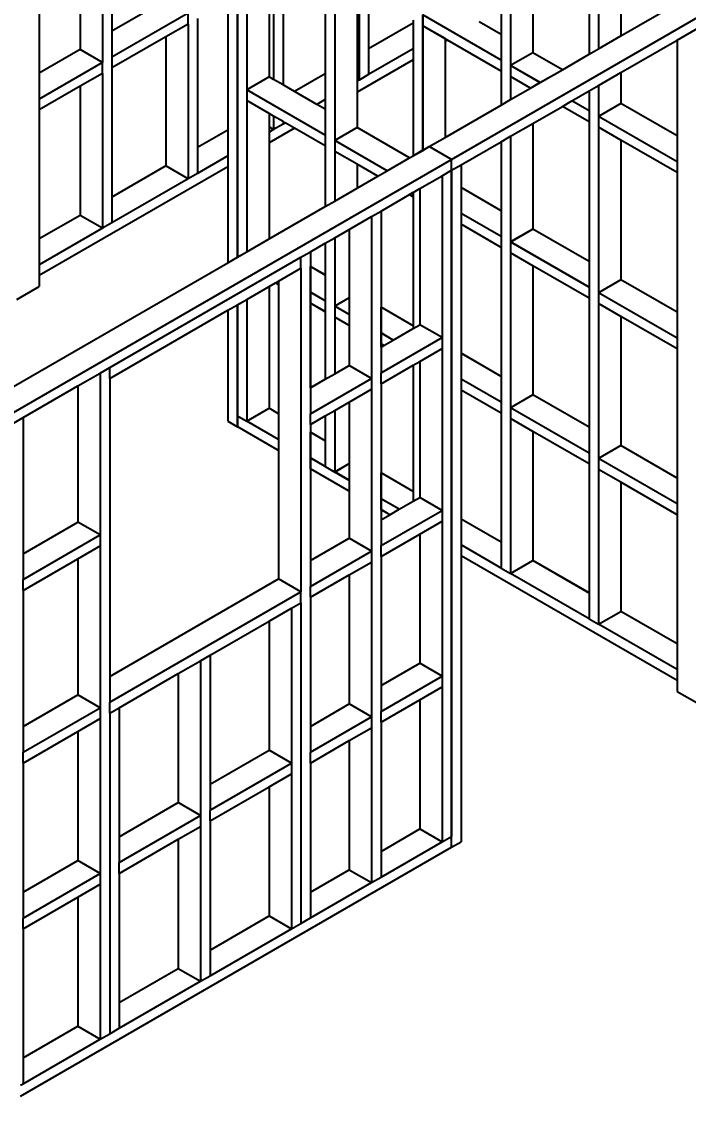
# Model space of a CAD drawing. Header units: millimetres. Extents: x 19458 to 19801, y 4351 to 4752.
# Drawn here: x 19525.698 to 19527.596, y 4520.849 to 4523.95 of the extents above; entities that cross this region are included whole.
import ezdxf

# ---------------------------------------------------------------- set-up
doc = ezdxf.new("R2010")
doc.units = ezdxf.units.MM
for name, color, linetype in [('cotas', 1, 'Continuous'), ('cotas @ 300', 1, 'Continuous'), ('cotas @ 400', 1, 'Continuous'), ('cotas @ 500', 1, 'Continuous')]:
    doc.layers.add(name, color=color, linetype=linetype)
doc.styles.add('century gothic', font='GOTHIC.TTF')
doc.styles.add('COTAS SMC', font='GOTHIC.TTF')
doc.dimstyles.new('ANOTATIVE 100 SMCONSTRUCCIONES', dxfattribs={"dimscale": 0, "dimtxt": 0.18, "dimasz": 0.15, "dimexe": 0.18, "dimexo": 0.09, "dimgap": 0.1, "dimtad": 1, "dimzin": 0, "dimdsep": 46, "dimtxsty": 'century gothic', "dimblk1": 'FLECHA1', "dimblk2": 'FLECHA1', "dimsah": 1, "dimcen": 0.18, "dimdle": 0.075, "dimclrd": 1, "dimclre": 1, "dimclrt": 2, "dimaunit": 1, "dimadec": 0, "dimazin": 0, "dimtfac": 0.75, "dimtix": 1, "dimtmove": 2, "dimatfit": 3, "dimfxl": 0.09, "dimtvp": 1.5, "dimtfill": 1, "dimtolj": 1, "dimtzin": 0, "dimarcsym": 0})
doc.dimstyles.new('PIES SMCONSTRUCCIONES', dxfattribs={"dimscale": 0, "dimtxt": 0.18, "dimasz": 0.2, "dimexe": 0.18, "dimexo": 0, "dimgap": 0.1, "dimtad": 1, "dimdec": 0, "dimlfac": 39.370079, "dimzin": 0, "dimdsep": 46, "dimlunit": 4, "dimtxsty": 'COTAS SMC', "dimblk1": 'FLECHA1', "dimblk2": 'FLECHA1', "dimsah": 1, "dimcen": 0.2, "dimdle": 0.075, "dimclrd": 1, "dimclre": 1, "dimclrt": 2, "dimaunit": 1, "dimadec": 0, "dimazin": 0, "dimtfac": 0.75, "dimtdec": 0, "dimtix": 1, "dimtmove": 2, "dimatfit": 3, "dimfxl": 0.09, "dimtvp": 1.5, "dimtfill": 1, "dimtolj": 1, "dimtzin": 0, "dimarcsym": 0})

# ---------------------------------------------------------------- blocks, each defined once
blk = doc.blocks.new('FLECHA1')
at = {"color": 4}
blk.add_line((-0.246176, -0.248081), (0.248081, 0.25), dxfattribs=at)
at = {"color": 1}
blk.add_line((-1, 0), (0.496162, 0), dxfattribs=at)
blk = doc.blocks.new('*D1568')
at = {"layer": 'cotas', "color": 1, "lineweight": -2, "transparency": 16777216}
for p, q in [((19614.326, 4625.8448), (19614.326, 4700.8448)), ((19570.9836, 4550.8448), (19524.326, 4550.8448)), ((19614.326, 4548.4298), (19614.326, 4550.8448)), ((19570.5339, 4548.4298), (19524.326, 4548.4298)), ((19614.326, 4473.4298), (19614.326, 4398.4298))]:
    blk.add_line(p, q, dxfattribs=at)
at = {"layer": 'Defpoints', "color": 0, "transparency": 16777216}
for p in [(19614.326, 4550.8448), (19615.9836, 4550.8448), (19615.5339, 4548.4298)]:
    blk.add_point(p, dxfattribs=at)
at = {"layer": 'cotas', "color": 1, "lineweight": -2, "transparency": 16777216, "xscale": 75, "yscale": 75, "zscale": 75}
for p, rotation in [((19614.326, 4550.8448), 270), ((19614.326, 4548.4298), 90)]:
    blk.add_blockref('FLECHA1', p, dxfattribs=dict(at, rotation=rotation))
at = {"layer": 'cotas', "color": 2, "transparency": 16777216, "insert": (19517.3376, 4549.6373), "char_height": 90, "attachment_point": 5, "rotation": 90, "style": 'century gothic', "bg_fill": 3, "box_fill_scale": 1.1, "bg_fill_color": 256, "bg_fill_true_color": 13158600, "bg_fill_transparency": 0}
blk.add_mtext('\\A1;2.42', dxfattribs=at)
blk = doc.blocks.new('*D1614')
at = {"layer": 'cotas', "color": 1, "lineweight": -2, "transparency": 16777216}
for p, q in [((19614.326, 4595.8448), (19614.326, 4640.8448)), ((19588.9836, 4550.8448), (19560.326, 4550.8448)), ((19614.326, 4548.4298), (19614.326, 4550.8448)), ((19588.5339, 4548.4298), (19560.326, 4548.4298)), ((19614.326, 4503.4298), (19614.326, 4458.4298))]:
    blk.add_line(p, q, dxfattribs=at)
at = {"layer": 'Defpoints', "color": 0, "transparency": 16777216}
for p in [(19614.326, 4550.8448), (19615.9836, 4550.8448), (19615.5339, 4548.4298)]:
    blk.add_point(p, dxfattribs=at)
at = {"layer": 'cotas', "color": 1, "lineweight": -2, "transparency": 16777216, "xscale": 45, "yscale": 45, "zscale": 45}
for p, rotation in [((19614.326, 4550.8448), 270), ((19614.326, 4548.4298), 90)]:
    blk.add_blockref('FLECHA1', p, dxfattribs=dict(at, rotation=rotation))
at = {"layer": 'cotas', "color": 2, "transparency": 16777216, "insert": (19556.133, 4549.6373), "char_height": 54, "attachment_point": 5, "rotation": 90, "style": 'century gothic', "bg_fill": 3, "box_fill_scale": 1.1, "bg_fill_color": 256, "bg_fill_true_color": 13158600, "bg_fill_transparency": 0}
blk.add_mtext('\\A1;2.42', dxfattribs=at)
blk = doc.blocks.new('*D1620')
at = {"layer": 'cotas', "color": 1, "lineweight": -2, "transparency": 16777216}
for p, q in [((19614.326, 4610.8448), (19614.326, 4670.8448)), ((19579.9836, 4550.8448), (19542.326, 4550.8448)), ((19614.326, 4548.4298), (19614.326, 4550.8448)), ((19579.5339, 4548.4298), (19542.326, 4548.4298)), ((19614.326, 4488.4298), (19614.326, 4428.4298))]:
    blk.add_line(p, q, dxfattribs=at)
at = {"layer": 'Defpoints', "color": 0, "transparency": 16777216}
for p in [(19614.326, 4550.8448), (19615.9836, 4550.8448), (19615.5339, 4548.4298)]:
    blk.add_point(p, dxfattribs=at)
at = {"layer": 'cotas', "color": 1, "lineweight": -2, "transparency": 16777216, "xscale": 60, "yscale": 60, "zscale": 60}
for p, rotation in [((19614.326, 4550.8448), 270), ((19614.326, 4548.4298), 90)]:
    blk.add_blockref('FLECHA1', p, dxfattribs=dict(at, rotation=rotation))
at = {"layer": 'cotas', "color": 2, "transparency": 16777216, "insert": (19536.7353, 4549.6373), "char_height": 72, "attachment_point": 5, "rotation": 90, "style": 'century gothic', "bg_fill": 3, "box_fill_scale": 1.1, "bg_fill_color": 256, "bg_fill_true_color": 13158600, "bg_fill_transparency": 0}
blk.add_mtext('\\A1;2.42', dxfattribs=at)
blk = doc.blocks.new('*D1623')
at = {"layer": 'cotas', "color": 1, "lineweight": -2, "transparency": 16777216}
for p, q in [((19620.0128, 4651.7533), (19620.0128, 4751.7533)), ((19620.4168, 4551.7533), (19530.0128, 4551.7533)), ((19620.0128, 4550.5333), (19620.0128, 4551.7533)), ((19620.4168, 4550.5333), (19530.0128, 4550.5333)), ((19620.0128, 4450.5333), (19620.0128, 4350.5333))]:
    blk.add_line(p, q, dxfattribs=at)
at = {"layer": 'Defpoints', "color": 0, "transparency": 16777216}
for p in [(19620.0128, 4551.7533), (19620.4168, 4551.7533), (19620.4168, 4550.5333)]:
    blk.add_point(p, dxfattribs=at)
at = {"layer": 'cotas', "color": 1, "lineweight": -2, "transparency": 16777216, "xscale": 100, "yscale": 100, "zscale": 100}
for p, rotation in [((19620.0128, 4551.7533), 270), ((19620.0128, 4550.5333), 90)]:
    blk.add_blockref('FLECHA1', p, dxfattribs=dict(at, rotation=rotation))
at = {"layer": 'cotas', "color": 2, "transparency": 16777216, "insert": (19523.8809, 4551.1433), "char_height": 90, "attachment_point": 5, "rotation": 90, "style": 'COTAS SMC', "bg_fill": 3, "box_fill_scale": 1.1, "bg_fill_color": 256, "bg_fill_true_color": 13158600, "bg_fill_transparency": 0}
blk.add_mtext("\\A1;4'", dxfattribs=at)
blk = doc.blocks.new('*D1673')
at = {"layer": 'cotas', "color": 1, "lineweight": -2, "transparency": 16777216}
for p, q in [((19620.0128, 4631.7533), (19620.0128, 4711.7533)), ((19620.4168, 4551.7533), (19548.0128, 4551.7533)), ((19620.0128, 4550.5333), (19620.0128, 4551.7533)), ((19620.4168, 4550.5333), (19548.0128, 4550.5333)), ((19620.0128, 4470.5333), (19620.0128, 4390.5333))]:
    blk.add_line(p, q, dxfattribs=at)
at = {"layer": 'Defpoints', "color": 0, "transparency": 16777216}
for p in [(19620.0128, 4551.7533), (19620.4168, 4551.7533), (19620.4168, 4550.5333)]:
    blk.add_point(p, dxfattribs=at)
at = {"layer": 'cotas', "color": 1, "lineweight": -2, "transparency": 16777216, "xscale": 80, "yscale": 80, "zscale": 80}
for p, rotation in [((19620.0128, 4551.7533), 270), ((19620.0128, 4550.5333), 90)]:
    blk.add_blockref('FLECHA1', p, dxfattribs=dict(at, rotation=rotation))
at = {"layer": 'cotas', "color": 2, "transparency": 16777216, "insert": (19543.1073, 4551.1433), "char_height": 72, "attachment_point": 5, "rotation": 90, "style": 'COTAS SMC', "bg_fill": 3, "box_fill_scale": 1.1, "bg_fill_color": 256, "bg_fill_true_color": 13158600, "bg_fill_transparency": 0}
blk.add_mtext("\\A1;4'", dxfattribs=at)
blk = doc.blocks.new('ISO GENERAL')
at = {"color": 250}
for p, q in [((0.557, 2.1133), (0.557, 0.6673)), ((0.1997, 1.6789), (0.1997, 1.3112)), ((0.1728, 1.6634), (0.1728, 1.2222)), ((1.3352, 1.664), (1.3352, 1.2133)), ((0.1092, 1.6266), (0.1092, 1.2589)), ((0.5839, 1.616), (0.5839, 1.1446)), ((-0.0073, 1.5594), (-0.0073, 1.1917)), ((1.5588, 1.5192), (1.5588, 1.2457)), ((1.5857, 1.5194), (1.5857, 1.2612)), ((0.6475, 1.4652), (0.6475, 1.1813)), ((0.6603, 1.4726), (0.6603, 1.174)), ((0.6871, 1.4881), (0.6871, 1.1585)), ((0.8074, 1.487), (0.8074, 1.1899)), ((0.8343, 1.4714), (0.8343, 1)), ((1.6493, 1.4826), (1.6493, 1.2979)), ((0.898, 1.4347), (0.898, 1.1757)), ((0.904, 1.4312), (0.904, 1.1722)), ((1.3989, 1.4269), (1.3989, 1.25)), ((0.3529, 1.3997), (0.1997, 1.3112)), ((0.5301, 1.3975), (0.5301, 1.0298)), ((0.9309, 1.4157), (0.9309, 1.2612)), ((1.1672, 0.9461), (1.8998, 1.3691)), ((1.3084, 1.3746), (1.3084, 1.3023)), ((1.6493, 1.2979), (1.8093, 1.3903)), ((0.4165, 1.3629), (0.1997, 1.2377)), ((0.4165, 1.3319), (0.4165, 1.3629)), ((0.4434, 1.3474), (0.4434, 0.9797)), ((1.0579, 1.3345), (0.9309, 1.2612)), ((1.0579, 1.3424), (1.0579, 1.3345)), ((1.0579, 1.3345), (1.0579, 1.261)), ((1.3084, 1.2288), (1.0848, 1.3579)), ((1.0848, 1.3579), (1.0848, 1.3268)), ((1.3084, 1.3023), (1.2457, 1.3384)), ((0.1997, 1.3112), (0.1997, 1.2377)), ((0.4165, 1.3319), (0.3529, 1.2952)), ((0.4165, 1.3319), (0.4165, 0.8907)), ((1.0848, 1.3268), (1.0848, 0.972)), ((1.1484, 1.2901), (1.0848, 1.3268)), ((1.8093, 1.2858), (1.8729, 1.3225)), ((0.3529, 1.2952), (0.1997, 1.2067)), ((0.3529, 1.2952), (0.3529, 0.9275)), ((1.1484, 1.2901), (1.1484, 1.2823)), ((1.1552, 1.2862), (1.1484, 1.2901)), ((1.1552, 1.2862), (1.1484, 1.2823)), ((1.1484, 1.2823), (1.1484, 1.0087)), ((1.3084, 1.1978), (1.1552, 1.2862)), ((1.3084, 1.3023), (1.3084, 1.2288)), ((1.5857, 1.2612), (1.6493, 1.2979)), ((1.6493, 1.1934), (1.8093, 1.2858)), ((1.8093, 1.2858), (1.8093, 1.0131)), ((0.1092, 1.2589), (-0.0073, 1.1917)), ((0.1728, 1.2222), (0.1092, 1.2589)), ((0.9309, 1.2612), (0.9309, 1.1877)), ((1.0579, 1.261), (0.9309, 1.1877)), ((1.0579, 1.261), (1.0579, 1.23)), ((1.3989, 1.25), (1.3352, 1.2133)), ((1.4826, 1.2017), (1.3989, 1.25)), ((1.4826, 1.2017), (1.5588, 1.2457)), ((1.5588, 1.2457), (1.5857, 1.2612)), ((0.1728, 1.2222), (-0.0073, 1.1182)), ((0.1728, 1.1912), (0.1728, 1.2222)), ((0.1997, 1.2377), (0.1997, 1.2067)), ((1.0579, 1.23), (0.898, 1.1377)), ((1.0579, 1.23), (1.0579, 0.9565)), ((1.3084, 1.2288), (1.3084, 1.1978)), ((1.419, 1.1649), (1.3352, 1.2133)), ((1.3352, 1.2133), (1.3352, 1.1822)), ((-0.0073, 1.1917), (-0.0073, 1.1182)), ((0.1728, 1.1912), (0.1092, 1.1544)), ((0.1728, 1.1912), (0.1728, 0.75)), ((0.1997, 1.2067), (0.1997, 0.839)), ((0.6475, 1.1813), (0.5839, 1.1446)), ((0.6603, 1.174), (0.6475, 1.1813)), ((0.8074, 1.1899), (0.72, 1.1395)), ((0.8074, 1.1899), (0.8074, 1.1164)), ((0.9309, 1.1877), (0.904, 1.1722)), ((1.3084, 1.1978), (1.3084, 1.1011)), ((1.3921, 1.1494), (1.3352, 1.1822)), ((1.3352, 1.1822), (1.3352, 1.1166)), ((1.419, 1.1649), (1.4826, 1.2017)), ((1.5857, 1.1567), (1.6493, 1.1934)), ((1.6493, 1.1934), (1.6493, 1.1054)), ((0.1092, 1.1544), (-0.0073, 1.0872)), ((0.1092, 1.1544), (0.1092, 0.7868)), ((0.6871, 1.1585), (0.6603, 1.174)), ((0.72, 1.1395), (0.6871, 1.1585)), ((0.904, 1.1722), (0.898, 1.1757)), ((0.898, 1.1757), (0.898, 1.1687)), ((0.904, 1.1722), (0.898, 1.1687)), ((0.898, 1.1687), (0.898, 1.1377)), ((1.3352, 1.1166), (1.3921, 1.1494)), ((1.3921, 1.1494), (1.419, 1.1649)), ((1.5588, 1.1412), (1.5857, 1.1567)), ((1.5857, 1.1567), (1.5857, 1.0687)), ((-0.0073, 1.1182), (-0.0073, 1.0872)), ((0.8074, 1.0155), (0.5839, 1.1446)), ((0.5839, 1.1446), (0.5839, 1.1136)), ((0.7837, 1.1027), (0.72, 1.1395)), ((0.8074, 1.1164), (0.7837, 1.1027)), ((0.8074, 1.1164), (0.8074, 1.089)), ((0.898, 1.1377), (0.898, 1.0367)), ((1.3084, 1.1011), (1.3352, 1.1166)), ((1.5095, 1.1127), (1.5588, 1.1412)), ((1.5588, 1.1412), (1.5588, 1.0842)), ((-0.0073, 1.0872), (-0.0073, 0.7195)), ((0.6475, 1.0768), (0.5839, 1.1136)), ((0.5839, 1.1136), (0.5839, 0.6828)), ((0.8074, 1.089), (0.7837, 1.1027)), ((0.8074, 1.089), (0.8074, 1.0155)), ((1.1484, 1.0087), (1.3084, 1.1011)), ((1.3989, 1.0488), (1.4826, 1.0972)), ((1.4826, 1.0972), (1.5095, 1.1127)), ((1.5588, 1.0532), (1.4826, 1.0972)), ((1.5588, 1.0842), (1.5095, 1.1127)), ((1.6493, 1.1054), (1.5857, 1.0687)), ((1.8093, 1.0131), (1.6493, 1.1054)), ((0.6475, 1.0768), (0.6475, 1.0388)), ((0.6603, 1.0695), (0.6475, 1.0768)), ((0.6603, 1.0695), (0.6603, 1.0315)), ((0.6871, 1.0539), (0.6603, 1.0695)), ((1.5588, 1.0842), (1.5588, 1.0532)), ((1.8093, 0.9396), (1.5857, 1.0687)), ((1.5857, 1.0687), (1.5857, 1.0376)), ((0.5301, 1.0298), (0.4434, 0.9797)), ((0.5301, 1.0298), (0.5301, 0.9563)), ((0.6603, 1.0315), (0.6475, 1.0388)), ((0.6475, 1.0388), (0.6475, 1.0241)), ((0.72, 1.0349), (0.6475, 0.9931)), ((0.6603, 1.0315), (0.6475, 1.0241)), ((0.6475, 1.0241), (0.6475, 0.9931)), ((0.6871, 1.047), (0.6603, 1.0315)), ((0.6871, 1.0539), (0.6871, 1.047)), ((0.6932, 1.0505), (0.6871, 1.0539)), ((0.6932, 1.0505), (0.6871, 1.047)), ((0.72, 1.0349), (0.6932, 1.0505)), ((0.8074, 0.9845), (0.72, 1.0349)), ((0.898, 1.0367), (0.8343, 1)), ((1.0474, 0.9504), (0.898, 1.0367)), ((1.3352, 1.0121), (1.3989, 1.0488)), ((1.3989, 1.0488), (1.3989, 0.7475)), ((1.5588, 1.0532), (1.5588, 0.6552)), ((1.6493, 1.0009), (1.5857, 1.0376)), ((1.5857, 1.0376), (1.5857, 0.5662)), ((0.6475, 0.9931), (0.6475, 0.7195)), ((0.8074, 1.0155), (0.8074, 0.9845)), ((0.9838, 0.9137), (0.8343, 1)), ((0.8343, 1), (0.8343, 0.969)), ((1.1036, 0.9828), (1.1484, 1.0087)), ((1.1941, 0.9306), (1.3084, 0.9966)), ((1.3084, 0.9966), (1.3352, 1.0121)), ((1.3084, 0.9966), (1.3084, 0.7998)), ((1.3352, 1.0121), (1.3352, 0.7108)), ((1.6493, 1.0009), (1.6493, 0.6029)), ((1.8093, 0.9085), (1.6493, 1.0009)), ((1.8093, 1.0131), (1.8093, 0.9396)), ((0.4434, 0.9797), (0.4434, 0.9063)), ((0.8074, 0.9845), (0.8074, 0.8119)), ((0.898, 0.9322), (0.8343, 0.969)), ((0.8343, 0.969), (0.8343, 0.8274)), ((1.0579, 0.9565), (1.0848, 0.972)), ((1.0848, 0.972), (1.1036, 0.9828)), ((1.1672, 0.9461), (1.1036, 0.9828)), ((-0.8208, -0.2017), (1.1672, 0.9461)), ((0.5301, 0.9563), (0.4434, 0.9063)), ((0.5301, 0.9563), (0.5301, 0.9253)), ((0.898, 0.9322), (0.898, 0.8641)), ((0.9569, 0.8982), (0.898, 0.9322)), ((0.9838, 0.9137), (1.0474, 0.9504)), ((1.0474, 0.9504), (1.0579, 0.9565)), ((1.1672, 0.9151), (1.1672, 0.9461)), ((1.1672, -1.0135), (1.1672, 0.9461)), ((1.1672, 0.9151), (1.1941, 0.9306)), ((1.1941, 0.9306), (1.1941, 0.8658)), ((1.8093, 0.9396), (1.8093, 0.9085)), ((0.5301, 0.9253), (-0.0073, 0.615)), ((0.3529, 0.9275), (0.1997, 0.839)), ((0.4165, 0.8907), (0.3529, 0.9275)), ((0.4434, 0.9063), (0.4165, 0.8907)), ((0.5301, 0.9253), (0.5301, 0.6518)), ((0.9569, 0.8982), (0.9838, 0.9137)), ((1.0767, 0.8628), (1.1404, 0.8996)), ((1.1404, 0.8996), (1.1672, 0.9151)), ((1.1404, 0.8996), (1.1404, 0.4385)), ((1.1672, 0.9151), (1.1672, -0.9825)), ((1.8093, 0.9085), (1.8093, 0.5106)), ((0.4165, 0.8907), (0.1997, 0.7655)), ((0.898, 0.8641), (0.9569, 0.8982)), ((0.1997, 0.839), (0.1997, 0.7655)), ((0.8343, 0.8274), (0.898, 0.8641)), ((0.9661, 0.7989), (1.0474, 0.8459)), ((1.0474, 0.8459), (1.0579, 0.852)), ((1.0579, 0.8399), (1.0474, 0.8459)), ((1.0579, 0.852), (1.0767, 0.8628)), ((1.0579, 0.852), (1.0579, 0.8399)), ((1.0579, 0.8399), (1.0579, 0.4722)), ((1.0767, 0.8628), (1.0767, 0.4752)), ((1.3084, 0.7998), (1.1941, 0.8658)), ((1.1941, 0.8658), (1.1941, 0.7923)), ((0.6475, 0.7195), (0.8074, 0.8119)), ((0.8074, 0.8119), (0.8343, 0.8274)), ((0.1092, 0.7868), (-0.0073, 0.7195)), ((0.1728, 0.75), (0.1092, 0.7868)), ((0.8755, 0.7467), (0.9392, 0.7834)), ((0.9392, 0.7834), (0.9661, 0.7989)), ((0.9392, 0.7834), (0.9392, 0.3223)), ((0.9661, 0.7989), (0.9661, 0.5252)), ((1.3084, 0.7263), (1.1941, 0.7923)), ((1.1941, 0.7923), (1.1941, 0.7613)), ((1.3084, 0.7998), (1.3084, 0.7263)), ((0.1728, 0.75), (-0.0073, 0.6461)), ((0.1997, 0.7655), (0.1728, 0.75)), ((0.8343, 0.7229), (0.8755, 0.7467)), ((0.8755, 0.7467), (0.8755, 0.5516)), ((1.3084, 0.6953), (1.1941, 0.7613)), ((1.1941, 0.7613), (1.1941, 0.3936)), ((1.3989, 0.7475), (1.3352, 0.7108)), ((1.5588, 0.6552), (1.3989, 0.7475)), ((-0.0073, 0.7195), (-0.0073, 0.6461)), ((0.5839, 0.6828), (0.6475, 0.7195)), ((0.8074, 0.7074), (0.8343, 0.7229)), ((0.8343, 0.7229), (0.8343, 0.5278)), ((1.3084, 0.7263), (1.3084, 0.6953)), ((0.557, 0.6673), (0.5839, 0.6828)), ((0.738, 0.6673), (0.7649, 0.6828)), ((0.7649, 0.6828), (0.8074, 0.7074)), ((0.7649, 0.6828), (0.7649, 0.6414)), ((0.8074, 0.7074), (0.8074, 0.6168)), ((1.3084, 0.6953), (1.3084, 0.3276)), ((1.5588, 0.5817), (1.3352, 0.7108)), ((1.3352, 0.7108), (1.3352, 0.6798)), ((-0.8844, -0.1649), (0.5301, 0.6518)), ((0.1935, 0.3529), (0.738, 0.6673)), ((0.5301, 0.6518), (0.557, 0.6673)), ((0.738, 0.6362), (0.738, 0.6673)), ((1.3989, 0.643), (1.3352, 0.6798)), ((1.3352, 0.6798), (1.3352, 0.2386)), ((1.5588, 0.6552), (1.5588, 0.5817)), ((-0.0073, 0.6461), (-0.0073, 0.615)), ((0.6744, 0.5995), (0.738, 0.6362)), ((0.738, 0.6362), (0.738, -0.2859)), ((0.8074, 0.6168), (0.7649, 0.6414)), ((0.7649, 0.6414), (0.7649, 0.5679)), ((1.3989, 0.643), (1.3989, 0.2754)), ((1.5588, 0.5507), (1.3989, 0.643)), ((-0.0073, 0.615), (-0.0073, 0.584)), ((0.6475, 0.584), (0.6654, 0.5943)), ((0.6654, 0.5943), (0.6744, 0.5995)), ((0.6744, 0.5891), (0.6654, 0.5943)), ((0.6744, 0.5995), (0.6744, 0.5891)), ((0.8074, 0.6168), (0.8074, 0.5433)), ((1.6493, 0.6029), (1.5857, 0.5662)), ((1.8093, 0.5106), (1.6493, 0.6029)), ((-0.0709, 0.5473), (-0.0073, 0.584)), ((0.5839, 0.5472), (0.6475, 0.584)), ((0.6475, 0.584), (0.6475, 0.237)), ((0.6744, 0.5891), (0.6744, 0.2215)), ((0.8074, 0.5433), (0.7649, 0.5679)), ((0.7649, 0.5679), (0.7649, 0.5369)), ((1.5588, 0.5817), (1.5588, 0.5507)), ((1.8093, 0.4371), (1.5857, 0.5662)), ((1.5857, 0.5662), (1.5857, 0.5352)), ((0.5301, 0.5162), (0.557, 0.5317)), ((0.557, 0.5317), (0.5839, 0.5472)), ((0.557, 0.5317), (0.557, 0.2158)), ((0.5839, 0.5472), (0.5839, 0.2002)), ((0.8074, 0.5123), (0.7649, 0.5369)), ((0.7649, 0.5369), (0.7649, 0.2952)), ((0.8074, 0.5433), (0.8074, 0.5123)), ((0.8755, 0.5516), (0.8343, 0.5278)), ((0.8755, 0.504), (0.8343, 0.5278)), ((0.8343, 0.5278), (0.8343, 0.4968)), ((0.8755, 0.5516), (0.8755, 0.504)), ((1.5588, 0.5507), (1.5588, 0.183)), ((1.6493, 0.4984), (1.5857, 0.5352)), ((1.5857, 0.5352), (1.5857, 0.094)), ((0.1935, 0.3219), (0.5301, 0.5162)), ((0.5301, 0.5162), (0.5301, 0.2002)), ((0.8074, 0.5123), (0.8074, 0.3198)), ((0.8755, 0.473), (0.8343, 0.4968)), ((0.8343, 0.4968), (0.8343, 0.3353)), ((0.8755, 0.504), (0.8755, 0.473)), ((1.0579, 0.4722), (0.9661, 0.5252)), ((0.9661, 0.5252), (0.9661, 0.4518)), ((1.6493, 0.4984), (1.6493, 0.1308)), ((1.8093, 0.4061), (1.6493, 0.4984)), ((1.8093, 0.5106), (1.8093, 0.4371)), ((0.8755, 0.473), (0.8755, 0.3591)), ((1.0579, 0.4644), (1.0767, 0.4752)), ((1.0579, 0.4722), (1.0579, 0.4644)), ((1.1404, 0.4385), (1.0767, 0.4752)), ((1.0011, 0.4316), (0.9661, 0.4518)), ((0.9661, 0.4518), (0.9661, 0.4207)), ((0.9661, 0.3379), (1.1404, 0.4385)), ((1.0011, 0.4316), (1.0579, 0.4644)), ((1.1404, 0.4385), (1.1404, 0.4075)), ((1.8093, 0.4371), (1.8093, 0.4061)), ((0.9742, 0.416), (0.9661, 0.4207)), ((0.9661, 0.4207), (0.9661, 0.4113)), ((0.9661, 0.4113), (0.9742, 0.416)), ((0.9661, 0.4113), (0.9661, 0.3379)), ((0.9742, 0.416), (1.0011, 0.4316)), ((1.0767, 0.3707), (1.1404, 0.4075)), ((1.1404, 0.4075), (1.1404, -0.0536)), ((1.8093, 0.4061), (1.8093, 0.0384)), ((1.3084, 0.3276), (1.1941, 0.3936)), ((1.1941, 0.3936), (1.1941, 0.3201)), ((0.1667, 0.3374), (0.1935, 0.3529)), ((0.1935, 0.3219), (0.1935, 0.3529)), ((0.8343, 0.3353), (0.8755, 0.3591)), ((0.9392, 0.3223), (0.8755, 0.3591)), ((0.9661, 0.3068), (1.0579, 0.3599)), ((1.0579, 0.3599), (1.0767, 0.3707)), ((1.0579, 0.3599), (1.0579, 0)), ((1.0767, 0.3707), (1.0767, -0.0169)), ((0.103, 0.3007), (0.1667, 0.3374)), ((0.1667, 0.3374), (0.1667, -0.1237)), ((0.1935, 0.3219), (0.1935, -0.5268)), ((0.7649, 0.2217), (0.9392, 0.3223)), ((0.7649, 0.2952), (0.8074, 0.3198)), ((0.8074, 0.3198), (0.8343, 0.3353)), ((0.9392, 0.3223), (0.9392, 0.2913)), ((0.9661, 0.3068), (0.9661, 0.3379)), ((1.3084, 0.2541), (1.1941, 0.3201)), ((1.1941, 0.3201), (1.1941, 0.2891)), ((1.3084, 0.3276), (1.3084, 0.2541)), ((-0.0533, 0.2104), (0.103, 0.3007)), ((0.103, 0.3007), (0.103, -0.0869)), ((0.7649, 0.2952), (0.7649, 0.2217)), ((0.8755, 0.2546), (0.9392, 0.2913)), ((0.9392, 0.2913), (0.9392, -0.1698)), ((0.9661, 0.3068), (0.9661, 0.0531)), ((1.3084, 0.2231), (1.1941, 0.2891)), ((1.1941, 0.2891), (1.1941, -0.0786)), ((0.8343, 0.2308), (0.8755, 0.2546)), ((0.8755, 0.2546), (0.8755, 0.0794)), ((1.3084, 0.2541), (1.3084, 0.2231)), ((1.3989, 0.2754), (1.3352, 0.2386)), ((1.5588, 0.183), (1.3989, 0.2754)), ((0.5839, 0.2002), (0.6475, 0.237)), ((0.6744, 0.2215), (0.6475, 0.237)), ((0.6744, 0.2215), (0.6744, 0.148)), ((0.7649, 0.1907), (0.7649, 0.2217)), ((0.8074, 0.2153), (0.8343, 0.2308)), ((0.8343, 0.2308), (0.8343, 0.0556)), ((1.3084, 0.2231), (1.3084, -0.1446)), ((1.5588, 0.1095), (1.3352, 0.2386)), ((1.3352, 0.2386), (1.3352, 0.2076)), ((-0.0802, 0.1949), (-0.0533, 0.2104)), ((-0.0533, 0.2104), (-0.0533, -0.1772)), ((0.5301, 0.2002), (0.557, 0.1847)), ((0.557, 0.2158), (0.557, 0.1847)), ((0.557, 0.2158), (0.5839, 0.2002)), ((0.6744, 0.148), (0.5839, 0.2002)), ((0.7649, 0.1907), (0.8074, 0.2153)), ((0.7649, 0.1907), (0.7649, 0.1692)), ((0.8074, 0.2153), (0.8074, 0.1446)), ((1.3352, 0.2076), (1.3352, -0.2336)), ((1.3989, 0.1708), (1.3352, 0.2076)), ((0.6744, 0.117), (0.557, 0.1847)), ((0.8074, 0.1446), (0.7649, 0.1692)), ((0.7649, 0.1692), (0.7649, 0.0957)), ((1.3989, 0.1708), (1.3989, -0.1968)), ((1.5588, 0.0785), (1.3989, 0.1708)), ((1.5588, 0.183), (1.5588, 0.1095)), ((0.6744, 0.148), (0.6744, 0.117)), ((0.8074, 0.1446), (0.8074, 0.0711)), ((1.6493, 0.1308), (1.5857, 0.094)), ((1.8093, 0.0384), (1.6493, 0.1308)), ((0.6744, 0.117), (0.6744, -0.2492)), ((0.8074, 0.0711), (0.7649, 0.0957)), ((0.7649, 0.0957), (0.7649, 0.0647)), ((1.5588, 0.1095), (1.5588, 0.0785)), ((1.8093, -0.0351), (1.5857, 0.094)), ((1.5857, 0.094), (1.5857, 0.063)), ((0.8755, 0.0008), (0.7649, 0.0647)), ((0.7649, 0.0647), (0.7649, -0.1969)), ((0.8074, 0.0711), (0.8343, 0.0556)), ((0.8343, 0.0556), (0.8755, 0.0794)), ((0.8755, 0.0794), (0.8755, 0.0318)), ((1.5588, 0.0785), (1.5588, -0.2892)), ((1.6493, 0.0262), (1.5857, 0.063)), ((1.5857, 0.063), (1.5857, -0.3782)), ((0.8755, 0.0318), (0.8343, 0.0556)), ((0.8755, 0.0318), (0.8755, 0.0008)), ((1.0579, 0), (0.9661, 0.0531)), ((0.9661, 0.0531), (0.9661, -0.0204)), ((1.8093, 0.0384), (1.8093, -0.0351)), ((0.8755, 0.0008), (0.8755, -0.133)), ((1.0579, 0), (1.0579, -0.0277)), ((1.6493, 0.0262), (1.6493, -0.3414)), ((1.8093, -0.0661), (1.6493, 0.0262)), ((1.0183, -0.0506), (0.9661, -0.0204)), ((0.9661, -0.0204), (0.9661, -0.0514)), ((1.0183, -0.0506), (1.0579, -0.0277)), ((1.0579, -0.0277), (1.0767, -0.0169)), ((1.1404, -0.0536), (1.0767, -0.0169)), ((0.9914, -0.0661), (0.9661, -0.0514)), ((0.9661, -0.0514), (0.9661, -0.0808)), ((0.9661, -0.1542), (1.1404, -0.0536)), ((0.9914, -0.0661), (1.0183, -0.0506)), ((1.1404, -0.0536), (1.1404, -0.0846)), ((1.8093, -0.0351), (1.8093, -0.0661)), ((-0.0533, -0.1772), (0.103, -0.0869)), ((0.1667, -0.1237), (0.103, -0.0869)), ((0.9661, -0.0808), (0.9914, -0.0661)), ((0.9661, -0.0808), (0.9661, -0.1542)), ((1.0767, -0.1214), (1.1404, -0.0846)), ((1.1404, -0.0846), (1.1404, -0.5258)), ((1.3084, -0.1446), (1.1941, -0.0786)), ((1.1941, -0.0786), (1.1941, -0.1521)), ((1.8093, -0.0661), (1.8093, -0.4338)), ((-0.0533, -0.2507), (0.1667, -0.1237)), ((0.1667, -0.1237), (0.1667, -0.1547)), ((0.9661, -0.1853), (1.0767, -0.1214)), ((1.0767, -0.1214), (1.0767, -0.489)), ((0.103, -0.1914), (0.1667, -0.1547)), ((0.1667, -0.1547), (0.1667, -0.6158)), ((0.7649, -0.1969), (0.8755, -0.133)), ((0.9392, -0.1698), (0.8755, -0.133)), ((0.9661, -0.1853), (0.9661, -0.1542)), ((1.1941, -0.1521), (1.1941, -0.1831)), ((1.3084, -0.2181), (1.1941, -0.1521)), ((1.3084, -0.1446), (1.3084, -0.2181)), ((-0.0533, -0.1772), (-0.0533, -0.2507)), ((0.7649, -0.2704), (0.9392, -0.1698)), ((0.9392, -0.1698), (0.9392, -0.2008)), ((0.9661, -0.1853), (0.9661, -0.5529)), ((1.8093, -0.5383), (1.1941, -0.1831)), ((1.1941, -0.1831), (1.1941, -0.998)), ((-0.0533, -0.2817), (0.103, -0.1914)), ((0.103, -0.1914), (0.103, -0.579)), ((0.7649, -0.1969), (0.7649, -0.2704)), ((0.8755, -0.2375), (0.9392, -0.2008)), ((0.9392, -0.2008), (0.9392, -0.6419)), ((1.3352, -0.2336), (1.3989, -0.1968)), ((1.5588, -0.2892), (1.3989, -0.1968)), ((0.7649, -0.3014), (0.8755, -0.2375)), ((0.8755, -0.2375), (0.8755, -0.6052)), ((1.3084, -0.2181), (1.3352, -0.2336)), ((1.5588, -0.3627), (1.3352, -0.2336)), ((-0.0533, -0.2817), (-0.0533, -0.2507)), ((0.1935, -0.5268), (0.6744, -0.2492)), ((0.738, -0.2859), (0.6744, -0.2492)), ((0.7649, -0.3014), (0.7649, -0.2704)), ((-0.0533, -0.2817), (-0.0533, -0.6693)), ((0.1935, -0.6003), (0.738, -0.2859)), ((0.738, -0.3169), (0.738, -0.2859)), ((0.7649, -0.3014), (0.7649, -0.6691)), ((1.5588, -0.2892), (1.5588, -0.3627)), ((0.6475, -0.3692), (0.7111, -0.3324)), ((0.7111, -0.3324), (0.738, -0.3169)), ((0.7111, -0.3324), (0.7111, -0.7736)), ((0.738, -0.3169), (0.738, -1.2303)), ((0.4792, -0.4663), (0.6475, -0.3692)), ((0.6475, -0.3692), (0.6475, -0.7369)), ((1.5588, -0.3627), (1.5857, -0.3782)), ((1.5857, -0.3782), (1.6493, -0.3414)), ((1.8093, -0.4338), (1.6493, -0.3414)), ((1.8093, -0.5073), (1.5857, -0.3782)), ((1.8093, -0.4338), (1.8093, -0.5073)), ((0.3887, -0.5186), (0.4523, -0.4819)), ((0.4523, -0.4819), (0.4792, -0.4663)), ((0.4523, -0.4819), (0.4523, -0.923)), ((0.4792, -0.4663), (0.4792, -0.834)), ((0.9661, -0.5529), (1.0767, -0.489)), ((1.1404, -0.5258), (1.0767, -0.489)), ((0.1935, -0.5268), (0.1935, -0.6003)), ((0.2204, -0.6158), (0.3887, -0.5186)), ((0.3887, -0.5186), (0.3887, -0.8863)), ((0.9661, -0.6264), (1.1404, -0.5258)), ((1.1404, -0.5258), (1.1404, -0.5568)), ((1.8093, -0.5073), (1.8093, -0.5383)), ((0.9661, -0.5529), (0.9661, -0.6264)), ((1.0767, -0.5936), (1.1404, -0.5568)), ((1.1404, -0.5568), (1.1404, -0.998)), ((1.8093, -0.5383), (1.8093, -0.5693)), ((-0.0533, -0.6693), (0.103, -0.579)), ((0.1667, -0.6158), (0.103, -0.579)), ((1.8093, -0.5693), (1.8729, -0.6061)), ((-0.0533, -0.7428), (0.1667, -0.6158)), ((0.1667, -0.6158), (0.1667, -0.6468)), ((0.1935, -0.6313), (0.1935, -0.6003)), ((0.1935, -0.6313), (0.2204, -0.6158)), ((0.2204, -0.6158), (0.2204, -0.9834)), ((0.7649, -0.6691), (0.8755, -0.6052)), ((0.9392, -0.6419), (0.8755, -0.6052)), ((0.9661, -0.6575), (1.0767, -0.5936)), ((1.0767, -0.5936), (1.0767, -0.9612)), ((0.103, -0.6835), (0.1667, -0.6468)), ((0.1667, -0.6468), (0.1667, -1.0879)), ((0.1935, -0.6313), (0.1935, -1.5446)), ((0.7649, -0.7426), (0.9392, -0.6419)), ((0.9392, -0.6419), (0.9392, -0.673)), ((0.9661, -0.6575), (0.9661, -0.6264)), ((-0.0533, -0.6693), (-0.0533, -0.7428)), ((0.7649, -0.6691), (0.7649, -0.7426)), ((0.8755, -0.7097), (0.9392, -0.673)), ((0.9392, -0.673), (0.9392, -1.1141)), ((0.9661, -0.6575), (0.9661, -1.0251)), ((-0.0533, -0.7738), (0.103, -0.6835)), ((0.103, -0.6835), (0.103, -1.0512)), ((0.7649, -0.7736), (0.8755, -0.7097)), ((0.8755, -0.7097), (0.8755, -1.0774)), ((-0.0533, -0.7738), (-0.0533, -0.7428)), ((0.4792, -0.834), (0.6475, -0.7369)), ((0.7111, -0.7736), (0.6475, -0.7369)), ((0.7649, -0.7736), (0.7649, -0.7426)), ((-0.0533, -0.7738), (-0.0533, -1.1415)), ((0.4792, -0.9075), (0.7111, -0.7736)), ((0.7111, -0.7736), (0.7111, -0.8046)), ((0.7649, -0.7736), (0.7649, -1.1413)), ((0.6475, -0.8414), (0.7111, -0.8046)), ((0.7111, -0.8046), (0.7111, -1.2458)), ((0.4792, -0.834), (0.4792, -0.9075)), ((0.4792, -0.9385), (0.6475, -0.8414)), ((0.6475, -0.8414), (0.6475, -1.209)), ((0.2204, -0.9834), (0.3887, -0.8863)), ((0.4523, -0.923), (0.3887, -0.8863)), ((0.2204, -1.0569), (0.4523, -0.923)), ((0.4523, -0.923), (0.4523, -0.954)), ((0.4792, -0.9385), (0.4792, -0.9075)), ((0.3887, -0.9908), (0.4523, -0.954)), ((0.4523, -0.954), (0.4523, -1.3952)), ((0.4792, -0.9385), (0.4792, -1.3062)), ((0.9661, -1.0251), (1.0767, -0.9612)), ((1.0767, -0.9612), (1.1404, -0.998)), ((0.2204, -0.9834), (0.2204, -1.0569)), ((0.2204, -1.0879), (0.3887, -0.9908)), ((0.3887, -0.9908), (0.3887, -1.3585)), ((1.1404, -0.998), (1.1672, -0.9825)), ((1.1672, -1.0135), (1.1672, -0.9825)), ((-0.0607, -1.7224), (1.1672, -1.0135)), ((0.9661, -1.0986), (1.1404, -0.998)), ((1.1672, -1.0135), (1.1941, -0.998)), ((-0.0533, -1.1415), (0.103, -1.0512)), ((0.1667, -1.0879), (0.103, -1.0512)), ((0.9661, -1.0251), (0.9661, -1.0986)), ((0.2204, -1.0879), (0.2204, -1.0569)), ((0.7649, -1.1413), (0.8755, -1.0774)), ((0.8755, -1.0774), (0.9392, -1.1141)), ((-0.0533, -1.215), (0.1667, -1.0879)), ((0.1667, -1.0879), (0.1667, -1.119)), ((0.2204, -1.0879), (0.2204, -1.4556)), ((0.7649, -1.2148), (0.9392, -1.1141)), ((0.9392, -1.1141), (0.9661, -1.0986)), ((-0.0533, -1.1415), (-0.0533, -1.215)), ((0.103, -1.1557), (0.1667, -1.119)), ((0.1667, -1.119), (0.1667, -1.5601)), ((0.7649, -1.1413), (0.7649, -1.2148)), ((-0.0533, -1.246), (0.103, -1.1557)), ((0.103, -1.1557), (0.103, -1.5234)), ((0.4792, -1.3062), (0.6475, -1.209)), ((0.6475, -1.209), (0.7111, -1.2458)), ((-0.0533, -1.246), (-0.0533, -1.215)), ((0.7111, -1.2458), (0.738, -1.2303)), ((0.738, -1.2303), (0.7649, -1.2148)), ((-0.0533, -1.246), (-0.0533, -1.6137)), ((0.4792, -1.3797), (0.7111, -1.2458)), ((0.4792, -1.3062), (0.4792, -1.3797)), ((0.2204, -1.4556), (0.3887, -1.3585)), ((0.3887, -1.3585), (0.4523, -1.3952)), ((0.2204, -1.5291), (0.4523, -1.3952)), ((0.4523, -1.3952), (0.4792, -1.3797)), ((0.2204, -1.4556), (0.2204, -1.5291)), ((-0.0533, -1.6137), (0.103, -1.5234)), ((0.103, -1.5234), (0.1667, -1.5601)), ((0.1667, -1.5601), (0.1935, -1.5446)), ((0.1935, -1.5446), (0.2204, -1.5291)), ((-0.0533, -1.6871), (0.1667, -1.5601)), ((-0.0533, -1.6137), (-0.0533, -1.6871)), ((-0.0607, -1.6914), (-0.0533, -1.6871))]:
    blk.add_line(p, q, dxfattribs=at)
blk = doc.blocks.new('OL')
at = {"color": 2}
for p, q in [((31.3197, 3.7406), (31.3197, 2.2945)), ((32.098, 3.2912), (32.098, 2.8405)), ((31.3466, 3.2433), (31.3466, 2.7719)), ((32.3216, 3.1465), (32.3216, 2.8729)), ((32.3484, 3.1466), (32.3484, 2.8885)), ((31.5702, 3.1142), (31.5702, 2.8172)), ((32.4121, 3.1099), (32.4121, 2.9252)), ((31.4103, 3.0925), (31.4103, 2.8086)), ((31.5971, 3.0987), (31.5971, 2.6273)), ((31.6607, 3.062), (31.6607, 2.8029)), ((32.1616, 3.0541), (32.1616, 2.8773)), ((32.0711, 2.856), (31.8475, 2.9851)), ((31.8475, 2.9851), (31.8475, 2.9541)), ((32.0711, 3.0019), (32.0711, 2.9295)), ((31.8207, 2.9696), (31.8207, 2.9618)), ((31.8207, 2.9618), (31.8207, 2.8883)), ((31.8475, 2.9541), (31.8475, 2.5993)), ((31.9112, 2.9174), (31.8475, 2.9541)), ((32.0711, 2.9295), (32.0085, 2.9657)), ((31.9112, 2.9174), (31.9112, 2.9095)), ((31.918, 2.9135), (31.9112, 2.9174)), ((32.0711, 2.9295), (32.0711, 2.856)), ((32.3484, 2.8885), (32.4121, 2.9252)), ((31.8207, 2.8883), (31.8207, 2.8573)), ((31.9112, 2.9095), (31.9112, 2.636)), ((32.0711, 2.825), (31.918, 2.9135)), ((32.3216, 2.8729), (32.3484, 2.8885)), ((31.8207, 2.8573), (31.8207, 2.5837)), ((32.0711, 2.856), (32.0711, 2.825)), ((32.1616, 2.8773), (32.098, 2.8405)), ((32.2454, 2.8289), (32.1616, 2.8773)), ((32.0711, 2.825), (32.0711, 2.7283)), ((32.1817, 2.7922), (32.098, 2.8405)), ((32.098, 2.8405), (32.098, 2.8095)), ((32.1817, 2.7922), (32.2454, 2.8289)), ((31.4103, 2.8086), (31.3466, 2.7719)), ((31.423, 2.8012), (31.4103, 2.8086)), ((31.4499, 2.7857), (31.423, 2.8012)), ((31.5702, 2.8172), (31.5702, 2.7437)), ((31.6607, 2.8029), (31.6607, 2.796)), ((31.6607, 2.796), (31.6607, 2.7649)), ((32.1548, 2.7767), (32.098, 2.8095)), ((32.098, 2.8095), (32.098, 2.7439)), ((32.1548, 2.7767), (32.1817, 2.7922)), ((32.3484, 2.784), (32.4121, 2.8207)), ((32.4121, 2.8207), (32.4121, 2.7327)), ((31.5702, 2.6428), (31.3466, 2.7719)), ((31.3466, 2.7719), (31.3466, 2.7408)), ((31.4828, 2.7667), (31.4499, 2.7857)), ((31.5464, 2.73), (31.4828, 2.7667)), ((31.6607, 2.7649), (31.6607, 2.664)), ((32.3216, 2.7684), (32.3484, 2.784)), ((32.3216, 2.7684), (32.3216, 2.7114)), ((32.3484, 2.784), (32.3484, 2.6959)), ((31.4103, 2.7041), (31.3466, 2.7408)), ((31.3466, 2.7408), (31.3466, 2.3101)), ((31.5702, 2.7163), (31.5464, 2.73)), ((31.5702, 2.7437), (31.5702, 2.7163)), ((32.0711, 2.7283), (32.098, 2.7439)), ((32.2454, 2.7244), (32.2722, 2.7399)), ((32.3216, 2.7114), (32.2722, 2.7399)), ((32.4121, 2.7327), (32.3484, 2.6959)), ((32.572, 2.6403), (32.4121, 2.7327)), ((31.4103, 2.7041), (31.4103, 2.6661)), ((31.423, 2.6967), (31.4103, 2.7041)), ((31.5702, 2.7163), (31.5702, 2.6428)), ((32.3216, 2.6804), (32.2454, 2.7244)), ((32.3216, 2.7114), (32.3216, 2.6804)), ((31.4499, 2.6812), (31.423, 2.6967)), ((31.4559, 2.6777), (31.4499, 2.6812)), ((31.4828, 2.6622), (31.4559, 2.6777)), ((32.098, 2.6393), (32.1616, 2.6761)), ((32.1616, 2.6761), (32.1616, 2.3748)), ((32.3216, 2.6804), (32.3216, 2.2825)), ((32.572, 2.5668), (32.3484, 2.6959)), ((32.3484, 2.6959), (32.3484, 2.6649)), ((31.4103, 2.6661), (31.4103, 2.6514)), ((31.4103, 2.6514), (31.4103, 2.6203)), ((31.5702, 2.6118), (31.4828, 2.6622)), ((31.5702, 2.6428), (31.5702, 2.6118)), ((31.6607, 2.664), (31.5971, 2.6273)), ((31.8102, 2.5777), (31.6607, 2.664)), ((31.8663, 2.6101), (31.9112, 2.636)), ((32.0711, 2.6238), (32.098, 2.6393)), ((32.098, 2.6393), (32.098, 2.3381)), ((32.4121, 2.6282), (32.3484, 2.6649)), ((32.3484, 2.6649), (32.3484, 2.1935)), ((32.572, 2.6403), (32.572, 2.5668)), ((31.4103, 2.6203), (31.4103, 2.3468)), ((31.5702, 2.6118), (31.5702, 2.4391)), ((31.7466, 2.541), (31.5971, 2.6273)), ((31.5971, 2.6273), (31.5971, 2.5962)), ((31.8475, 2.5993), (31.8663, 2.6101)), ((32.0711, 2.6238), (32.0711, 2.4271)), ((32.4121, 2.6282), (32.4121, 2.2302)), ((32.572, 2.5358), (32.4121, 2.6282)), ((31.6607, 2.5595), (31.5971, 2.5962)), ((31.5971, 2.5962), (31.5971, 2.4547)), ((31.7466, 2.541), (31.8102, 2.5777)), ((31.8207, 2.5837), (31.8475, 2.5993)), ((31.6607, 2.5595), (31.6607, 2.4914)), ((31.7197, 2.5254), (31.6607, 2.5595)), ((32.572, 2.5668), (32.572, 2.5358)), ((31.7197, 2.5254), (31.7466, 2.541)), ((31.5971, 2.4547), (31.6607, 2.4914)), ((32.0711, 2.4271), (31.9569, 2.493)), ((31.9569, 2.493), (31.9569, 2.4195)), ((31.5702, 2.4391), (31.5971, 2.4547)), ((32.0711, 2.3536), (31.9569, 2.4195)), ((31.9569, 2.4195), (31.9569, 2.3885)), ((32.0711, 2.4271), (32.0711, 2.3536)), ((32.0711, 2.3225), (31.9569, 2.3885)), ((31.5971, 2.3501), (31.6383, 2.3739)), ((31.6383, 2.3739), (31.6383, 2.1789)), ((32.1616, 2.3748), (32.098, 2.3381)), ((32.3216, 2.2825), (32.1616, 2.3748)), ((31.3466, 2.3101), (31.4103, 2.3468)), ((31.5702, 2.3346), (31.5971, 2.3501)), ((31.5702, 2.3346), (31.5702, 2.2441)), ((31.5971, 2.3501), (31.5971, 2.1551)), ((32.0711, 2.3536), (32.0711, 2.3225)), ((32.3216, 2.209), (32.098, 2.3381)), ((32.098, 2.3381), (32.098, 2.307)), ((31.3197, 2.2945), (31.3466, 2.3101)), ((32.0711, 2.3225), (32.0711, 1.9549)), ((32.1616, 2.2703), (32.098, 2.307)), ((32.098, 2.307), (32.098, 1.8659)), ((31.5702, 2.2441), (31.5276, 2.2687)), ((31.5276, 2.2687), (31.5276, 2.1952)), ((32.1616, 2.2703), (32.1616, 1.9026)), ((32.3216, 2.1779), (32.1616, 2.2703)), ((32.3216, 2.2825), (32.3216, 2.209)), ((31.5702, 2.2441), (31.5702, 2.1706)), ((31.3466, 2.1745), (31.4103, 2.2113)), ((31.4103, 2.2113), (31.4103, 1.8643)), ((32.3216, 2.209), (32.3216, 2.1779)), ((32.4121, 2.2302), (32.3484, 2.1935)), ((32.572, 2.1379), (32.4121, 2.2302)), ((31.3197, 2.159), (31.3466, 2.1745)), ((31.3466, 2.1745), (31.3466, 1.8275)), ((31.5702, 2.1706), (31.5276, 2.1952)), ((31.5276, 2.1952), (31.5276, 2.1641)), ((31.6383, 2.1789), (31.5971, 2.1551)), ((31.6383, 2.1789), (31.6383, 2.1313)), ((32.3216, 2.1779), (32.3216, 1.8103)), ((32.572, 2.0644), (32.3484, 2.1935)), ((32.3484, 2.1935), (32.3484, 2.1624)), ((31.3197, 2.159), (31.3197, 1.843)), ((31.5702, 2.1396), (31.5276, 2.1641)), ((31.5276, 2.1641), (31.5276, 1.9225)), ((31.5702, 2.1706), (31.5702, 2.1396)), ((31.6383, 2.1313), (31.5971, 2.1551)), ((31.5971, 2.1551), (31.5971, 2.1241)), ((31.8207, 2.0995), (31.7288, 2.1525)), ((31.7288, 2.1525), (31.7288, 2.079)), ((32.4121, 2.1257), (32.3484, 2.1624)), ((32.3484, 2.1624), (32.3484, 1.7213)), ((31.5702, 2.1396), (31.5702, 1.947)), ((31.6383, 2.1003), (31.5971, 2.1241)), ((31.5971, 2.1241), (31.5971, 1.9626)), ((31.6383, 2.1313), (31.6383, 2.1003)), ((32.4121, 2.1257), (32.4121, 1.758)), ((32.572, 2.0333), (32.4121, 2.1257)), ((32.572, 2.1379), (32.572, 2.0644)), ((31.7638, 2.0588), (31.7288, 2.079)), ((31.7288, 2.079), (31.7288, 2.048)), ((31.7638, 2.0588), (31.8207, 2.0916)), ((31.8207, 2.0995), (31.8207, 2.0916)), ((31.7369, 2.0433), (31.7288, 2.048)), ((31.7288, 2.048), (31.7288, 2.0386)), ((31.7369, 2.0433), (31.7638, 2.0588)), ((32.572, 2.0644), (32.572, 2.0333)), ((31.7288, 2.0386), (31.7369, 2.0433)), ((32.0711, 1.9549), (31.9569, 2.0209)), ((31.9569, 2.0209), (31.9569, 1.9474)), ((31.5702, 1.947), (31.5971, 1.9626)), ((32.0711, 1.9549), (32.0711, 1.8814)), ((31.5276, 1.9225), (31.5702, 1.947)), ((32.0711, 1.8814), (31.9569, 1.9474)), ((31.9569, 1.9474), (31.9569, 1.9163)), ((32.0711, 1.8504), (31.9569, 1.9163)), ((32.1616, 1.9026), (32.098, 1.8659)), ((32.3216, 1.8103), (32.1616, 1.9026)), ((31.3466, 1.8275), (31.4103, 1.8643)), ((31.4371, 1.8487), (31.4103, 1.8643)), ((31.5971, 1.858), (31.6383, 1.8818)), ((31.6383, 1.8818), (31.6383, 1.7067)), ((32.0711, 1.8814), (32.0711, 1.8504)), ((32.3216, 1.7368), (32.098, 1.8659)), ((32.098, 1.8659), (32.098, 1.8349)), ((31.3197, 1.843), (31.3197, 1.812)), ((31.3197, 1.843), (31.3466, 1.8275)), ((31.4371, 1.8487), (31.4371, 1.7753)), ((31.5702, 1.8425), (31.5971, 1.858)), ((31.5702, 1.8425), (31.5702, 1.7719)), ((31.5971, 1.858), (31.5971, 1.6829)), ((32.0711, 1.8504), (32.0711, 1.4827)), ((32.098, 1.8349), (32.098, 1.3937)), ((32.1616, 1.7981), (32.098, 1.8349)), ((31.4371, 1.7442), (31.3197, 1.812)), ((31.4371, 1.7753), (31.3466, 1.8275)), ((32.3216, 1.8103), (32.3216, 1.7368)), ((31.4371, 1.7753), (31.4371, 1.7442)), ((31.5702, 1.7719), (31.5276, 1.7965)), ((31.5276, 1.7965), (31.5276, 1.723)), ((31.5702, 1.7719), (31.5702, 1.6984)), ((32.1616, 1.7981), (32.1616, 1.4304)), ((32.3216, 1.7058), (32.1616, 1.7981)), ((32.3216, 1.7368), (32.3216, 1.7058)), ((32.4121, 1.758), (32.3484, 1.7213)), ((32.572, 1.6657), (32.4121, 1.758)), ((31.5702, 1.6984), (31.5276, 1.723)), ((31.5276, 1.723), (31.5276, 1.692)), ((31.5971, 1.6829), (31.6383, 1.7067)), ((31.6383, 1.7067), (31.6383, 1.6591)), ((32.3216, 1.7058), (32.3216, 1.3381)), ((32.572, 1.5922), (32.3484, 1.7213)), ((32.3484, 1.7213), (32.3484, 1.6903)), ((31.6383, 1.6281), (31.5276, 1.692)), ((31.5702, 1.6984), (31.5971, 1.6829)), ((31.6383, 1.6591), (31.5971, 1.6829)), ((31.8207, 1.6273), (31.7288, 1.6803)), ((31.7288, 1.6803), (31.7288, 1.6068)), ((32.4121, 1.6535), (32.3484, 1.6903)), ((32.3484, 1.6903), (32.3484, 1.2491)), ((31.6383, 1.6591), (31.6383, 1.6281)), ((32.4121, 1.6535), (32.4121, 1.2858)), ((32.572, 1.5612), (32.4121, 1.6535)), ((32.572, 1.6657), (32.572, 1.5922)), ((31.8207, 1.6273), (31.8207, 1.5995)), ((31.7811, 1.5767), (31.7288, 1.6068)), ((31.7288, 1.6068), (31.7288, 1.5758)), ((31.7811, 1.5767), (31.8207, 1.5995)), ((32.572, 1.5922), (32.572, 1.5612)), ((31.7542, 1.5612), (31.7288, 1.5758)), ((31.7542, 1.5612), (31.7811, 1.5767)), ((32.0711, 1.4827), (31.9569, 1.5487)), ((31.9569, 1.5487), (31.9569, 1.4752)), ((31.9569, 1.4752), (31.9569, 1.4442)), ((32.0711, 1.4092), (31.9569, 1.4752)), ((32.0711, 1.4827), (32.0711, 1.4092)), ((32.572, 1.089), (31.9569, 1.4442)), ((32.098, 1.3937), (32.1616, 1.4304)), ((32.3216, 1.3381), (32.1616, 1.4304)), ((32.0711, 1.4092), (32.098, 1.3937)), ((32.3216, 1.2646), (32.098, 1.3937)), ((32.3216, 1.3381), (32.3216, 1.2646)), ((32.3484, 1.2491), (32.4121, 1.2858)), ((32.572, 1.1935), (32.4121, 1.2858)), ((32.3216, 1.2646), (32.3484, 1.2491)), ((32.572, 1.12), (32.3484, 1.2491)), ((32.572, 1.1935), (32.572, 1.12)), ((32.572, 1.12), (32.572, 1.089))]:
    blk.add_line(p, q, dxfattribs=at)
blk.add_lwpolyline([(31.8102, 2.4732), (31.8207, 2.4672), (31.8207, 2.4792)], close=True, dxfattribs=at)
blk = doc.blocks.new('*U1729')
at = {"layer": 'cotas @ 500'}
dim = blk.add_linear_dim(base=(19614.3260382735, 4550.8448237801), p1=(19615.5338597089, 4548.4298237801), p2=(19615.9836080801, 4550.8448237801), angle=90, dimstyle='ANOTATIVE 100 SMCONSTRUCCIONES', override={"dimscale": 500, "dimtix": 1, "dimtofl": 1, "dimtmove": 1, "dimatfit": 1}, dxfattribs=at)
dim.commit()
dim.dimension.update_dxf_attribs({"geometry": '*D1568', "text_midpoint": (19517.3375950376, 4549.6373237801)})
at = {"layer": 'cotas @ 300'}
dim = blk.add_linear_dim(base=(19614.3260382735, 4550.8448237801), p1=(19615.5338597089, 4548.4298237801), p2=(19615.9836080801, 4550.8448237801), angle=90, dimstyle='ANOTATIVE 100 SMCONSTRUCCIONES', override={"dimscale": 300, "dimtix": 1, "dimtofl": 1, "dimtmove": 1, "dimatfit": 1}, dxfattribs=at)
dim.commit()
dim.dimension.update_dxf_attribs({"geometry": '*D1614', "text_midpoint": (19556.132972332, 4549.6373237801)})
at = {"layer": 'cotas @ 400'}
dim = blk.add_linear_dim(base=(19614.3260382735, 4550.8448237801), p1=(19615.5338597089, 4548.4298237801), p2=(19615.9836080801, 4550.8448237801), angle=90, dimstyle='ANOTATIVE 100 SMCONSTRUCCIONES', override={"dimscale": 400, "dimtix": 1, "dimtofl": 1, "dimtmove": 1, "dimatfit": 1}, dxfattribs=at)
dim.commit()
dim.dimension.update_dxf_attribs({"geometry": '*D1620', "text_midpoint": (19536.7352836848, 4549.6373237801)})
blk = doc.blocks.new('*U1731')
at = {"layer": 'cotas @ 500'}
dim = blk.add_linear_dim(base=(19620.0128, 4551.7533), p1=(19620.4168, 4550.5333), p2=(19620.4168, 4551.7533), angle=90, dimstyle='PIES SMCONSTRUCCIONES', override={"dimscale": 500, "dimtix": 1, "dimtofl": 1, "dimtmove": 2, "dimatfit": 3}, dxfattribs=at)
dim.commit()
dim.dimension.update_dxf_attribs({"geometry": '*D1623', "text_midpoint": (19523.8809, 4551.1433)})
at = {"layer": 'cotas @ 400'}
dim = blk.add_linear_dim(base=(19620.0128, 4551.7533), p1=(19620.4168, 4550.5333), p2=(19620.4168, 4551.7533), angle=90, dimstyle='PIES SMCONSTRUCCIONES', override={"dimscale": 400, "dimtix": 1, "dimtofl": 1, "dimtmove": 2, "dimatfit": 3}, dxfattribs=at)
dim.commit()
dim.dimension.update_dxf_attribs({"geometry": '*D1673', "text_midpoint": (19543.1073, 4551.1433)})

msp = doc.modelspace()

# ---------------------------------------------------------------- block references
at = {"layer": 'cotas'}
msp.add_blockref('*U1729', (0, 0), dxfattribs=at)

# ---------------------------------------------------------------- next in the draw order: block references
msp.add_blockref('*U1731', (0, 0), dxfattribs=at)

# ---------------------------------------------------------------- next in the draw order: block references
for name, p in [('ISO GENERAL', (19525.7553, 4522.6118)), ('OL', (19494.9925, 4520.9846))]:
    msp.add_blockref(name, p)

doc.saveas('drawing.dxf')
